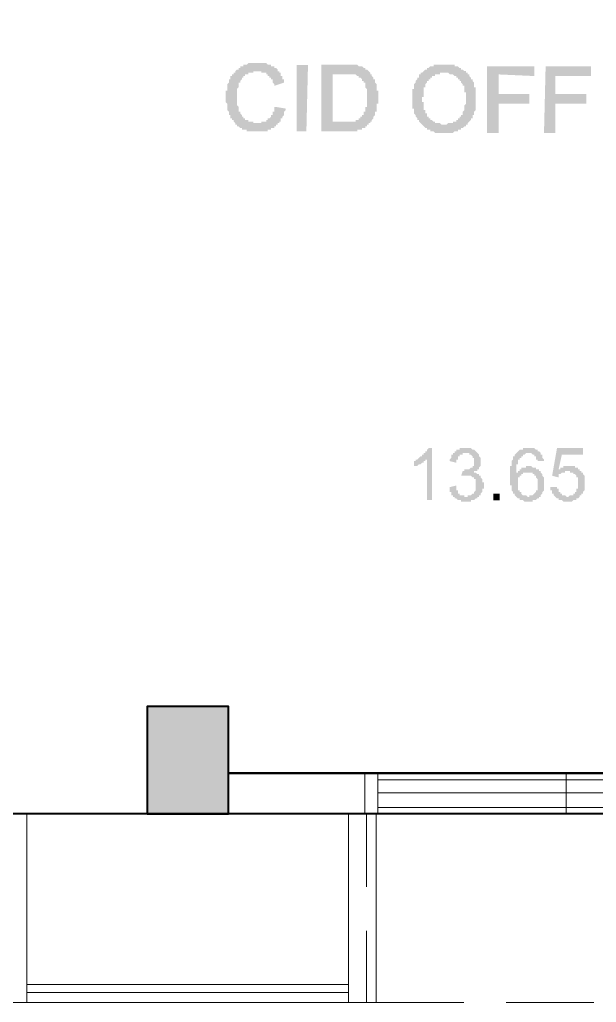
# Model space of a CAD drawing. Header units: inches. Extents: x -11 to 213, y -78 to 40.
# Drawn here: x 25.272 to 27.419, y 15.092 to 18.75 of the extents above; entities that cross this region are included whole.
import ezdxf

# ---------------------------------------------------------------- set-up
doc = ezdxf.new("R2010")
doc.units = ezdxf.units.IN
doc.header["$MEASUREMENT"] = 0
doc.layers.add('PDF_0', color=7, linetype='Continuous')

msp = doc.modelspace()

# ---------------------------------------------------------------- hatches: boundary and pattern name
at = {"layer": 'PDF_0'}
for points in [[(26.26256, 18.41923), (26.26256, 18.41319), (26.26256, 18.41319), (26.25651, 18.40714), (26.25651, 18.40109), (26.25651, 18.40109), (26.25651, 18.39504), (26.25651, 18.39504), (26.25046, 18.38899), (26.25046, 18.38899), (26.25046, 18.38295), (26.24441, 18.38295), (26.24441, 18.3769), (26.24441, 18.3769), (26.24441, 18.37085), (26.23837, 18.37085), (26.23837, 18.3648), (26.23837, 18.3648), (26.23232, 18.3648), (26.23232, 18.35875), (26.23232, 18.35875), (26.22627, 18.35875), (26.22627, 18.35271), (26.22022, 18.35271), (26.22022, 18.35271), (26.22022, 18.34666), (26.21418, 18.34666), (26.21418, 18.34666), (26.20813, 18.34666), (26.20813, 18.34061), (26.20208, 18.34061), (26.20208, 18.34061), (26.19603, 18.34061), (26.19603, 18.33456), (26.18998, 18.33456), (26.18998, 18.33456), (26.18394, 18.33456), (26.17789, 18.33456), (26.17789, 18.33456), (26.17184, 18.33456), (26.17184, 18.33456), (26.16579, 18.33456), (26.16579, 18.33456), (26.15974, 18.33456), (26.15974, 18.33456), (26.1537, 18.33456), (26.14765, 18.33456), (26.14765, 18.33456), (26.1416, 18.33456), (26.13555, 18.33456), (26.13555, 18.33456), (26.12951, 18.33456), (26.12951, 18.33456), (26.12346, 18.33456), (26.11741, 18.33456), (26.11741, 18.34061), (26.11136, 18.34061), (26.11136, 18.34061), (26.10531, 18.34061), (26.10531, 18.34061), (26.09927, 18.34061), (26.09927, 18.34666), (26.09322, 18.34666), (26.09322, 18.34666), (26.09322, 18.34666), (26.08717, 18.35271), (26.08717, 18.35271), (26.08112, 18.35271), (26.08112, 18.35875), (26.08112, 18.35875), (26.07507, 18.35875), (26.07507, 18.3648), (26.07507, 18.3648), (26.06903, 18.37085), (26.06903, 18.37085), (26.06903, 18.37085), (26.06903, 18.3769), (26.06298, 18.3769), (26.06298, 18.3769), (26.06298, 18.38295), (26.05693, 18.38295), (26.05693, 18.38899), (26.05693, 18.38899), (26.05693, 18.39504), (26.05088, 18.39504), (26.05088, 18.40109), (26.05088, 18.40109), (26.05088, 18.40714), (26.05088, 18.40714), (26.04484, 18.41319), (26.04484, 18.41923), (26.04484, 18.41923), (26.04484, 18.42528), (26.04484, 18.42528), (26.04484, 18.43133), (26.04484, 18.43133), (26.04484, 18.43738), (26.04484, 18.43738), (26.03879, 18.44342), (26.03879, 18.44947), (26.03879, 18.44947), (26.03879, 18.45552), (26.03879, 18.45552), (26.03879, 18.46157), (26.03879, 18.46157), (26.03879, 18.46762), (26.03879, 18.47366), (26.03879, 18.47366), (26.03879, 18.47971), (26.03879, 18.48576), (26.04484, 18.48576), (26.04484, 18.49181), (26.04484, 18.49181), (26.04484, 18.49786), (26.04484, 18.5039), (26.04484, 18.5039), (26.04484, 18.50995), (26.04484, 18.50995), (26.05088, 18.516), (26.05088, 18.516), (26.05088, 18.52205), (26.05088, 18.52205), (26.05088, 18.5281), (26.05693, 18.5281), (26.05693, 18.53414), (26.05693, 18.53414), (26.05693, 18.54019), (26.06298, 18.54019), (26.06298, 18.54019), (26.06298, 18.54624), (26.06903, 18.54624), (26.06903, 18.55229), (26.06903, 18.55229), (26.07507, 18.55229), (26.07507, 18.55833), (26.07507, 18.55833), (26.07507, 18.55833), (26.08112, 18.56438), (26.08112, 18.56438), (26.08717, 18.56438), (26.08717, 18.57043), (26.08717, 18.57043), (26.09322, 18.57043), (26.09322, 18.57648), (26.09927, 18.57648), (26.09927, 18.57648), (26.10531, 18.57648), (26.10531, 18.58253), (26.11136, 18.58253), (26.11136, 18.58253), (26.11741, 18.58253), (26.11741, 18.58253), (26.12346, 18.58857), (26.12346, 18.58857), (26.12951, 18.58857), (26.12951, 18.58857), (26.13555, 18.58857), (26.1416, 18.58857), (26.1416, 18.58857), (26.14765, 18.58857), (26.14765, 18.58857), (26.1537, 18.58857), (26.15974, 18.58857), (26.15974, 18.58857), (26.16579, 18.58857), (26.16579, 18.58857), (26.17184, 18.58857), (26.17184, 18.58857), (26.17789, 18.58857), (26.18394, 18.58857), (26.18394, 18.58857), (26.18998, 18.58857), (26.18998, 18.58857), (26.19603, 18.58253), (26.19603, 18.58253), (26.20208, 18.58253), (26.20208, 18.58253), (26.20813, 18.58253), (26.20813, 18.57648), (26.21418, 18.57648), (26.21418, 18.57648), (26.22022, 18.57648), (26.22022, 18.57043), (26.22022, 18.57043), (26.22627, 18.57043), (26.22627, 18.57043), (26.23232, 18.56438), (26.23232, 18.56438), (26.23232, 18.55833), (26.23837, 18.55833), (26.23837, 18.55833), (26.23837, 18.55229), (26.24441, 18.55229), (26.24441, 18.54624), (26.24441, 18.54624), (26.24441, 18.54019), (26.25046, 18.54019), (26.25046, 18.53414), (26.25046, 18.53414), (26.25046, 18.5281), (26.25651, 18.5281), (26.25651, 18.52205), (26.25651, 18.516), (26.25651, 18.516), (26.25651, 18.516), (26.22022, 18.5039), (26.22022, 18.50995), (26.22022, 18.50995), (26.21418, 18.516), (26.21418, 18.52205), (26.21418, 18.52205), (26.21418, 18.5281), (26.20813, 18.5281), (26.20813, 18.53414), (26.20813, 18.53414), (26.20208, 18.53414), (26.20208, 18.54019), (26.20208, 18.54019), (26.19603, 18.54019), (26.19603, 18.54624), (26.19603, 18.54624), (26.18998, 18.54624), (26.18998, 18.55229), (26.18394, 18.55229), (26.18394, 18.55229), (26.17789, 18.55229), (26.17789, 18.55229), (26.17184, 18.55229), (26.17184, 18.55833), (26.16579, 18.55833), (26.16579, 18.55833), (26.15974, 18.55833), (26.15974, 18.55833), (26.1537, 18.55833), (26.1537, 18.55833), (26.14765, 18.55833), (26.1416, 18.55833), (26.1416, 18.55229), (26.13555, 18.55229), (26.13555, 18.55229), (26.12951, 18.55229), (26.12951, 18.55229), (26.12346, 18.55229), (26.12346, 18.54624), (26.11741, 18.54624), (26.11741, 18.54624), (26.11136, 18.54624), (26.11136, 18.54019), (26.11136, 18.54019), (26.10531, 18.54019), (26.10531, 18.53414), (26.09927, 18.53414), (26.09927, 18.53414), (26.09927, 18.5281), (26.09927, 18.5281), (26.09322, 18.52205), (26.09322, 18.52205), (26.09322, 18.516), (26.09322, 18.516), (26.08717, 18.516), (26.08717, 18.50995), (26.08717, 18.50995), (26.08717, 18.5039), (26.08717, 18.5039), (26.08717, 18.49786), (26.08112, 18.49181), (26.08112, 18.49181), (26.08112, 18.48576), (26.08112, 18.48576), (26.08112, 18.47971), (26.08112, 18.47366), (26.08112, 18.47366), (26.08112, 18.46762), (26.08112, 18.46157), (26.08112, 18.46157), (26.08112, 18.46157), (26.08112, 18.45552), (26.08112, 18.44947), (26.08112, 18.44947), (26.08112, 18.44342), (26.08112, 18.43738), (26.08112, 18.43738), (26.08112, 18.43133), (26.08112, 18.43133), (26.08717, 18.42528), (26.08717, 18.41923), (26.08717, 18.41923), (26.08717, 18.41319), (26.08717, 18.41319), (26.08717, 18.40714), (26.09322, 18.40714), (26.09322, 18.40714), (26.09322, 18.40109), (26.09322, 18.40109), (26.09927, 18.39504), (26.09927, 18.39504), (26.09927, 18.39504), (26.09927, 18.38899), (26.10531, 18.38899), (26.10531, 18.38295), (26.10531, 18.38295), (26.11136, 18.38295), (26.11136, 18.3769), (26.11741, 18.3769), (26.11741, 18.3769), (26.12346, 18.3769), (26.12346, 18.37085), (26.12951, 18.37085), (26.12951, 18.37085), (26.13555, 18.37085), (26.13555, 18.37085), (26.1416, 18.37085), (26.1416, 18.3648), (26.14765, 18.3648), (26.1537, 18.3648), (26.1537, 18.3648), (26.1537, 18.3648), (26.15974, 18.3648), (26.15974, 18.3648), (26.16579, 18.3648), (26.17184, 18.3648), (26.17184, 18.37085), (26.17789, 18.37085), (26.17789, 18.37085), (26.18394, 18.37085), (26.18394, 18.37085), (26.18998, 18.37085), (26.18998, 18.3769), (26.19603, 18.3769), (26.19603, 18.3769), (26.19603, 18.38295), (26.20208, 18.38295), (26.20208, 18.38295), (26.20813, 18.38899), (26.20813, 18.38899), (26.20813, 18.38899), (26.20813, 18.39504), (26.21418, 18.39504), (26.21418, 18.40109), (26.21418, 18.40109), (26.21418, 18.40714), (26.22022, 18.40714), (26.22022, 18.41319), (26.22022, 18.41923), (26.22022, 18.41923), (26.22022, 18.42528), (26.22627, 18.42528)], [(27.18792, 18.54019), (27.05487, 18.54624), (27.05487, 18.47367), (27.16978, 18.47367), (27.16978, 18.43738), (27.05487, 18.43738), (27.05487, 18.32852), (27.01253, 18.32852), (27.01253, 18.57648), (27.18792, 18.57648)], [(27.3996, 18.54019), (27.26655, 18.54019), (27.26655, 18.47367), (27.38146, 18.47367), (27.38146, 18.43738), (27.26655, 18.43738), (27.26655, 18.32852), (27.22422, 18.32852), (27.23026, 18.57648), (27.3996, 18.57648)], [(26.80689, 16.96164), (26.78875, 16.96164), (26.78875, 17.11283), (26.7827, 17.11283), (26.7827, 17.10678), (26.7827, 17.10678), (26.77665, 17.10678), (26.77665, 17.10678), (26.77665, 17.10074), (26.7706, 17.10074), (26.7706, 17.10074), (26.7706, 17.10074), (26.76455, 17.09469), (26.76455, 17.09469), (26.75851, 17.09469), (26.75851, 17.09469), (26.75851, 17.09469), (26.75246, 17.08864), (26.75246, 17.08864), (26.74641, 17.08864), (26.74641, 17.08864), (26.74036, 17.08864), (26.74036, 17.08259), (26.74036, 17.08259), (26.74036, 17.10678), (26.74036, 17.10678), (26.74641, 17.10678), (26.74641, 17.11283), (26.74641, 17.11283), (26.75246, 17.11283), (26.75246, 17.11283), (26.75851, 17.11888), (26.75851, 17.11888), (26.75851, 17.11888), (26.76455, 17.12493), (26.76455, 17.12493), (26.7706, 17.12493), (26.7706, 17.12493), (26.7706, 17.13098), (26.77665, 17.13098), (26.77665, 17.13098), (26.77665, 17.13702), (26.7827, 17.13702), (26.7827, 17.13702), (26.7827, 17.13702), (26.7827, 17.14307), (26.78875, 17.14307), (26.78875, 17.14307), (26.78875, 17.14912), (26.78875, 17.14912), (26.78875, 17.14912), (26.79479, 17.15517), (26.79479, 17.15517), (26.79479, 17.15517), (26.80689, 17.15517)], [(26.96414, 17.06445), (26.96414, 17.06445), (26.97019, 17.06445), (26.97019, 17.06445), (26.97019, 17.06445), (26.97624, 17.05841), (26.97624, 17.05841), (26.98228, 17.05841), (26.98228, 17.05841), (26.98228, 17.05236), (26.98833, 17.05236), (26.98833, 17.05236), (26.98833, 17.04631), (26.98833, 17.04631), (26.98833, 17.04631), (26.99438, 17.04026), (26.99438, 17.04026), (26.99438, 17.04026), (26.99438, 17.03421), (26.99438, 17.03421), (26.99438, 17.02817), (27.00043, 17.02817), (27.00043, 17.02817), (27.00043, 17.02212), (27.00043, 17.02212), (27.00043, 17.01607), (27.00043, 17.01607), (27.00043, 17.01607), (27.00043, 17.01002), (27.00043, 17.01002), (27.00043, 17.00398), (27.00043, 17.00398), (26.99438, 17.00398), (26.99438, 16.99793), (26.99438, 16.99793), (26.99438, 16.99188), (26.99438, 16.99188), (26.99438, 16.99188), (26.98833, 16.98583), (26.98833, 16.98583), (26.98833, 16.97978), (26.98833, 16.97978), (26.98228, 16.97978), (26.98228, 16.97374), (26.98228, 16.97374), (26.98228, 16.97374), (26.97624, 16.97374), (26.97624, 16.96769), (26.97624, 16.96769), (26.97019, 16.96769), (26.97019, 16.96769), (26.96414, 16.96164), (26.96414, 16.96164), (26.96414, 16.96164), (26.95809, 16.96164), (26.95809, 16.96164), (26.95204, 16.96164), (26.95204, 16.96164), (26.95204, 16.95559), (26.946, 16.95559), (26.946, 16.95559), (26.93995, 16.95559), (26.93995, 16.95559), (26.9339, 16.95559), (26.9339, 16.95559), (26.92785, 16.95559), (26.92785, 16.95559), (26.9218, 16.95559), (26.9218, 16.95559), (26.9218, 16.95559), (26.91576, 16.95559), (26.91576, 16.96164), (26.90971, 16.96164), (26.90971, 16.96164), (26.90366, 16.96164), (26.90366, 16.96164), (26.90366, 16.96164), (26.89761, 16.96769), (26.89761, 16.96769), (26.89761, 16.96769), (26.89157, 16.96769), (26.89157, 16.97374), (26.89157, 16.97374), (26.89157, 16.97374), (26.88552, 16.97374), (26.88552, 16.97978), (26.88552, 16.97978), (26.87947, 16.97978), (26.87947, 16.98583), (26.87947, 16.98583), (26.87947, 16.98583), (26.87947, 16.99188), (26.87342, 16.99188), (26.87342, 16.99793), (26.87342, 16.99793), (26.87342, 16.99793), (26.87342, 17.00398), (26.87342, 17.00398), (26.87342, 17.01002), (26.87342, 17.01002), (26.89761, 17.01607), (26.89761, 17.01002), (26.89761, 17.01002), (26.89761, 17.00398), (26.89761, 17.00398), (26.89761, 16.99793), (26.89761, 16.99793), (26.90366, 16.99793), (26.90366, 16.99188), (26.90366, 16.99188), (26.90366, 16.99188), (26.90366, 16.98583), (26.90971, 16.98583), (26.90971, 16.98583), (26.90971, 16.97978), (26.91576, 16.97978), (26.91576, 16.97978), (26.91576, 16.97978), (26.9218, 16.97978), (26.9218, 16.97978), (26.92785, 16.97978), (26.92785, 16.97374), (26.9339, 16.97374), (26.9339, 16.97374), (26.9339, 16.97374), (26.93995, 16.97374), (26.93995, 16.97978), (26.946, 16.97978), (26.946, 16.97978), (26.946, 16.97978), (26.95204, 16.97978), (26.95204, 16.97978), (26.95809, 16.98583), (26.95809, 16.98583), (26.95809, 16.98583), (26.96414, 16.98583), (26.96414, 16.99188), (26.96414, 16.99188), (26.96414, 16.99188), (26.97019, 16.99793), (26.97019, 16.99793), (26.97019, 17.00398), (26.97019, 17.00398), (26.97019, 17.00398), (26.97019, 17.01002), (26.97019, 17.01002), (26.97019, 17.01607), (26.97019, 17.01607), (26.97019, 17.02212), (26.97019, 17.02212), (26.97019, 17.02817), (26.97019, 17.02817), (26.97019, 17.02817), (26.97019, 17.03421), (26.97019, 17.03421), (26.97019, 17.04026), (26.96414, 17.04026), (26.96414, 17.04026), (26.96414, 17.04631), (26.96414, 17.04631), (26.95809, 17.04631), (26.95809, 17.04631), (26.95809, 17.04631), (26.95204, 17.05236), (26.95204, 17.05236), (26.95204, 17.05236), (26.946, 17.05236), (26.946, 17.05236), (26.93995, 17.05236), (26.93995, 17.05236), (26.9339, 17.05236), (26.9339, 17.05236), (26.9339, 17.05236), (26.92785, 17.05236), (26.92785, 17.05236), (26.92785, 17.05236), (26.9218, 17.05236), (26.9218, 17.05236), (26.91576, 17.05236), (26.9218, 17.0705), (26.9218, 17.0705), (26.92785, 17.0705), (26.92785, 17.07655), (26.9339, 17.07655), (26.9339, 17.07655), (26.9339, 17.07655), (26.93995, 17.07655), (26.93995, 17.07655), (26.946, 17.07655), (26.946, 17.07655), (26.946, 17.07655), (26.95204, 17.0826), (26.95204, 17.0826), (26.95809, 17.0826), (26.95809, 17.0826), (26.95809, 17.08865), (26.95809, 17.08865), (26.96414, 17.08865), (26.96414, 17.09469), (26.96414, 17.09469), (26.96414, 17.10074), (26.96414, 17.10074), (26.96414, 17.10679), (26.96414, 17.10679), (26.96414, 17.10679), (26.96414, 17.11284), (26.96414, 17.11284), (26.96414, 17.11889), (26.96414, 17.11889), (26.95809, 17.11889), (26.95809, 17.12493), (26.95809, 17.12493), (26.95809, 17.12493), (26.95204, 17.13098), (26.95204, 17.13098), (26.95204, 17.13098), (26.946, 17.13098), (26.946, 17.13098), (26.946, 17.13703), (26.93995, 17.13703), (26.93995, 17.13703), (26.9339, 17.13703), (26.9339, 17.13703), (26.9339, 17.13703), (26.92785, 17.13703), (26.92785, 17.13703), (26.9218, 17.13703), (26.9218, 17.13703), (26.9218, 17.13098), (26.91576, 17.13098), (26.91576, 17.13098), (26.90971, 17.13098), (26.90971, 17.13098), (26.90971, 17.12493), (26.90971, 17.12493), (26.90366, 17.12493), (26.90366, 17.11889), (26.90366, 17.11889), (26.90366, 17.11889), (26.90366, 17.11284), (26.89761, 17.11284), (26.89761, 17.10679), (26.89761, 17.10679), (26.89761, 17.10074), (26.89761, 17.10074), (26.87342, 17.10679), (26.87342, 17.10679), (26.87342, 17.11284), (26.87342, 17.11284), (26.87947, 17.11889), (26.87947, 17.11889), (26.87947, 17.12493), (26.87947, 17.12493), (26.87947, 17.12493), (26.87947, 17.13098), (26.88552, 17.13098), (26.88552, 17.13098), (26.88552, 17.13703), (26.88552, 17.13703), (26.89157, 17.13703), (26.89157, 17.14308), (26.89157, 17.14308), (26.89157, 17.14308), (26.89761, 17.14308), (26.89761, 17.14912), (26.90366, 17.14912), (26.90366, 17.14912), (26.90366, 17.14912), (26.90971, 17.14912), (26.90971, 17.15517), (26.90971, 17.15517), (26.91576, 17.15517), (26.91576, 17.15517), (26.9218, 17.15517), (26.9218, 17.15517), (26.92785, 17.15517), (26.92785, 17.15517), (26.9339, 17.15517), (26.9339, 17.15517), (26.9339, 17.15517), (26.93995, 17.15517), (26.93995, 17.15517), (26.946, 17.15517), (26.946, 17.15517), (26.946, 17.15517), (26.95204, 17.15517), (26.95204, 17.15517), (26.95809, 17.14912), (26.95809, 17.14912), (26.95809, 17.14912), (26.96414, 17.14912), (26.96414, 17.14912), (26.97019, 17.14308), (26.97019, 17.14308), (26.97019, 17.14308), (26.97019, 17.14308), (26.97624, 17.13703), (26.97624, 17.13703), (26.97624, 17.13703), (26.98228, 17.13098), (26.98228, 17.13098), (26.98228, 17.13098), (26.98228, 17.12493), (26.98228, 17.12493), (26.98833, 17.11889), (26.98833, 17.11889), (26.98833, 17.11889), (26.98833, 17.11284), (26.98833, 17.11284), (26.98833, 17.10679), (26.98833, 17.10679), (26.98833, 17.10679), (26.98833, 17.10074), (26.98833, 17.10074), (26.98833, 17.09469), (26.98833, 17.09469), (26.98833, 17.09469), (26.98833, 17.08865), (26.98833, 17.08865), (26.98228, 17.0826), (26.98228, 17.0826), (26.98228, 17.0826), (26.98228, 17.07655), (26.97624, 17.07655), (26.97624, 17.07655), (26.97624, 17.07655), (26.97624, 17.0705), (26.97019, 17.0705), (26.97019, 17.0705), (26.96414, 17.0705), (26.96414, 17.06445), (26.96414, 17.06445)], [(27.27864, 17.07655), (27.28469, 17.07655), (27.28469, 17.0826), (27.29074, 17.0826), (27.29074, 17.0826), (27.29074, 17.0826), (27.29678, 17.0826), (27.29678, 17.08865), (27.30283, 17.08865), (27.30283, 17.08865), (27.30283, 17.08865), (27.30888, 17.08865), (27.30888, 17.08865), (27.31493, 17.08865), (27.31493, 17.08865), (27.31493, 17.08865), (27.32098, 17.08865), (27.32098, 17.08865), (27.32702, 17.08865), (27.32702, 17.08865), (27.33307, 17.08865), (27.33307, 17.08865), (27.33912, 17.08865), (27.33912, 17.08865), (27.33912, 17.0826), (27.34517, 17.0826), (27.34517, 17.0826), (27.34517, 17.0826), (27.35122, 17.0826), (27.35122, 17.07655), (27.35726, 17.07655), (27.35726, 17.07655), (27.35726, 17.0705), (27.35726, 17.0705), (27.36331, 17.0705), (27.36331, 17.0705), (27.36331, 17.06445), (27.36936, 17.06445), (27.36936, 17.06445), (27.36936, 17.05841), (27.36936, 17.05841), (27.36936, 17.05841), (27.37541, 17.05236), (27.37541, 17.05236), (27.37541, 17.04631), (27.37541, 17.04631), (27.37541, 17.04631), (27.37541, 17.04026), (27.37541, 17.04026), (27.37541, 17.03421), (27.37541, 17.03421), (27.37541, 17.02817), (27.37541, 17.02817), (27.37541, 17.02817), (27.37541, 17.02212), (27.37541, 17.02212), (27.37541, 17.01607), (27.37541, 17.01607), (27.37541, 17.01002), (27.37541, 17.01002), (27.37541, 17.01002), (27.37541, 17.00398), (27.37541, 17.00398), (27.37541, 16.99793), (27.37541, 16.99793), (27.36936, 16.99188), (27.36936, 16.99188), (27.36936, 16.99188), (27.36936, 16.98583), (27.36936, 16.98583), (27.36331, 16.98583), (27.36331, 16.97978), (27.36331, 16.97978), (27.35726, 16.97978), (27.35726, 16.97978), (27.35726, 16.97374), (27.35726, 16.97374), (27.35726, 16.97374), (27.35122, 16.96769), (27.35122, 16.96769), (27.34517, 16.96769), (27.34517, 16.96769), (27.34517, 16.96164), (27.33912, 16.96164), (27.33912, 16.96164), (27.33912, 16.96164), (27.33307, 16.96164), (27.33307, 16.96164), (27.32702, 16.95559), (27.32702, 16.95559), (27.32098, 16.95559), (27.32098, 16.95559), (27.32098, 16.95559), (27.31493, 16.95559), (27.31493, 16.95559), (27.30888, 16.95559), (27.30888, 16.95559), (27.30888, 16.95559), (27.30283, 16.95559), (27.30283, 16.95559), (27.29678, 16.95559), (27.29678, 16.95559), (27.29074, 16.96164), (27.29074, 16.96164), (27.28469, 16.96164), (27.28469, 16.96164), (27.28469, 16.96164), (27.27864, 16.96164), (27.27864, 16.96769), (27.27864, 16.96769), (27.27259, 16.96769), (27.27259, 16.96769), (27.27259, 16.96769), (27.26655, 16.97374), (27.26655, 16.97374), (27.26655, 16.97374), (27.2605, 16.97978), (27.2605, 16.97978), (27.2605, 16.97978), (27.2605, 16.98583), (27.25445, 16.98583), (27.25445, 16.98583), (27.25445, 16.99188), (27.25445, 16.99188), (27.25445, 16.99793), (27.25445, 16.99793), (27.2484, 16.99793), (27.2484, 17.00398), (27.2484, 17.00398), (27.2484, 17.01002), (27.2484, 17.01002), (27.27259, 17.01002), (27.27259, 17.01002), (27.27259, 17.00398), (27.27864, 17.00398), (27.27864, 17.00398), (27.27864, 16.99793), (27.27864, 16.99793), (27.27864, 16.99188), (27.28469, 16.99188), (27.28469, 16.99188), (27.28469, 16.98583), (27.28469, 16.98583), (27.28469, 16.98583), (27.29074, 16.98583), (27.29074, 16.97978), (27.29074, 16.97978), (27.29678, 16.97978), (27.29678, 16.97978), (27.30283, 16.97978), (27.30283, 16.97978), (27.30888, 16.97374), (27.30888, 16.97374), (27.30888, 16.97374), (27.30888, 16.97374), (27.31493, 16.97374), (27.31493, 16.97374), (27.32098, 16.97978), (27.32098, 16.97978), (27.32702, 16.97978), (27.32702, 16.97978), (27.32702, 16.97978), (27.33307, 16.97978), (27.33307, 16.98583), (27.33912, 16.98583), (27.33912, 16.98583), (27.33912, 16.98583), (27.33912, 16.99188), (27.34517, 16.99188), (27.34517, 16.99188), (27.34517, 16.99793), (27.34517, 16.99793), (27.34517, 17.00398), (27.35122, 17.00398), (27.35122, 17.00398), (27.35122, 17.01002), (27.35122, 17.01002), (27.35122, 17.01607), (27.35122, 17.01607), (27.35122, 17.02212), (27.35122, 17.02212), (27.35122, 17.02212), (27.35122, 17.02817), (27.35122, 17.02817), (27.35122, 17.03421), (27.35122, 17.03421), (27.35122, 17.04026), (27.35122, 17.04026), (27.35122, 17.04026), (27.35122, 17.04631), (27.34517, 17.04631), (27.34517, 17.05236), (27.34517, 17.05236), (27.34517, 17.05236), (27.33912, 17.05841), (27.33912, 17.05841), (27.33912, 17.05841), (27.33912, 17.05841), (27.33307, 17.05841), (27.33307, 17.06445), (27.33307, 17.06445), (27.32702, 17.06445), (27.32702, 17.06445), (27.32098, 17.06445), (27.32098, 17.06445), (27.32098, 17.0705), (27.31493, 17.0705), (27.31493, 17.0705), (27.30888, 17.0705), (27.30888, 17.0705), (27.30283, 17.0705), (27.30283, 17.06445), (27.30283, 17.06445), (27.29678, 17.06445), (27.29678, 17.06445), (27.29074, 17.06445), (27.29074, 17.06445), (27.29074, 17.06445), (27.28469, 17.05841), (27.28469, 17.05841), (27.28469, 17.05841), (27.27864, 17.05841), (27.27864, 17.05236), (27.27864, 17.05236), (27.27864, 17.04631), (27.25445, 17.05236), (27.27259, 17.15517), (27.36936, 17.15517), (27.36936, 17.13098), (27.29074, 17.13098)]]:
    msp.add_hatch(color=256, dxfattribs=at).paths.add_polyline_path(points)
h = msp.add_hatch(color=256, dxfattribs=at)
h.paths.add_polyline_path([(26.39562, 18.58253), (26.48634, 18.58253), (26.49238, 18.58253), (26.49238, 18.58253), (26.49843, 18.58253), (26.49843, 18.58253), (26.50448, 18.58253), (26.51053, 18.58253), (26.51053, 18.58253), (26.51658, 18.58253), (26.51658, 18.58253), (26.52262, 18.58253), (26.52262, 18.58253), (26.52262, 18.58253), (26.52867, 18.58253), (26.52867, 18.58253), (26.53472, 18.57648), (26.53472, 18.57648), (26.54077, 18.57648), (26.54681, 18.57648), (26.54681, 18.57648), (26.55286, 18.57044), (26.55286, 18.57044), (26.55891, 18.57044), (26.55891, 18.57044), (26.55891, 18.56439), (26.56496, 18.56439), (26.56496, 18.56439), (26.57101, 18.55834), (26.57101, 18.55834), (26.57705, 18.55229), (26.57705, 18.55229), (26.57705, 18.54624), (26.5831, 18.54624), (26.5831, 18.54624), (26.5831, 18.5402), (26.5831, 18.5402), (26.58915, 18.53415), (26.58915, 18.53415), (26.58915, 18.5281), (26.5952, 18.5281), (26.5952, 18.52205), (26.5952, 18.52205), (26.5952, 18.51601), (26.5952, 18.51601), (26.60125, 18.50996), (26.60125, 18.50996), (26.60125, 18.50391), (26.60125, 18.50391), (26.60125, 18.49786), (26.60125, 18.49786), (26.60125, 18.49181), (26.60125, 18.49181), (26.60125, 18.48577), (26.60729, 18.48577), (26.60729, 18.47972), (26.60729, 18.47367), (26.60729, 18.47367), (26.60729, 18.46762), (26.60729, 18.46157), (26.60729, 18.46157), (26.60729, 18.46157), (26.60729, 18.45553), (26.60729, 18.44948), (26.60729, 18.44948), (26.60729, 18.44343), (26.60729, 18.43738), (26.60125, 18.43738), (26.60125, 18.43134), (26.60125, 18.43134), (26.60125, 18.42529), (26.60125, 18.42529), (26.60125, 18.41924), (26.60125, 18.41319), (26.60125, 18.41319), (26.60125, 18.40714), (26.5952, 18.40714), (26.5952, 18.4011), (26.5952, 18.4011), (26.5952, 18.39505), (26.5952, 18.39505), (26.58915, 18.389), (26.58915, 18.389), (26.58915, 18.38295), (26.58915, 18.38295), (26.5831, 18.3769), (26.5831, 18.3769), (26.5831, 18.3769), (26.5831, 18.37086), (26.57705, 18.37086), (26.57705, 18.37086), (26.57705, 18.36481), (26.57705, 18.36481), (26.57101, 18.36481), (26.57101, 18.35876), (26.57101, 18.35876), (26.56496, 18.35876), (26.56496, 18.35271), (26.55891, 18.35271), (26.55891, 18.35271), (26.55891, 18.34667), (26.55286, 18.34667), (26.55286, 18.34667), (26.54681, 18.34667), (26.54681, 18.34062), (26.54077, 18.34062), (26.54077, 18.34062), (26.53472, 18.34062), (26.53472, 18.34062), (26.52867, 18.34062), (26.52867, 18.33457), (26.52262, 18.33457), (26.51658, 18.33457), (26.51658, 18.33457), (26.51053, 18.33457), (26.51053, 18.33457), (26.50448, 18.33457), (26.49843, 18.33457), (26.49843, 18.33457), (26.49238, 18.33457), (26.48634, 18.33457), (26.48634, 18.33457), (26.39562, 18.33457)], flags=0)
h.paths.add_polyline_path([(26.43795, 18.37086), (26.48634, 18.37086), (26.48634, 18.37086), (26.49238, 18.37086), (26.49843, 18.37086), (26.49843, 18.37086), (26.50448, 18.37086), (26.50448, 18.37086), (26.51053, 18.37086), (26.51053, 18.37086), (26.51053, 18.37086), (26.51658, 18.37086), (26.51658, 18.37086), (26.52262, 18.37086), (26.52262, 18.3769), (26.52867, 18.3769), (26.52867, 18.3769), (26.53472, 18.3769), (26.53472, 18.38295), (26.54077, 18.38295), (26.54077, 18.38295), (26.54077, 18.389), (26.54681, 18.389), (26.54681, 18.389), (26.54681, 18.39505), (26.55286, 18.39505), (26.55286, 18.4011), (26.55286, 18.40714), (26.55891, 18.40714), (26.55891, 18.40714), (26.55891, 18.41319), (26.55891, 18.41319), (26.55891, 18.41924), (26.55891, 18.41924), (26.55891, 18.42529), (26.56496, 18.42529), (26.56496, 18.43134), (26.56496, 18.43134), (26.56496, 18.43738), (26.56496, 18.43738), (26.56496, 18.44343), (26.56496, 18.44948), (26.56496, 18.44948), (26.56496, 18.45553), (26.56496, 18.46157), (26.56496, 18.46157), (26.56496, 18.46157), (26.56496, 18.46762), (26.56496, 18.47367), (26.56496, 18.47367), (26.56496, 18.47972), (26.56496, 18.47972), (26.56496, 18.48577), (26.56496, 18.48577), (26.56496, 18.49181), (26.56496, 18.49181), (26.55891, 18.49786), (26.55891, 18.49786), (26.55891, 18.50391), (26.55891, 18.50391), (26.55891, 18.50996), (26.55891, 18.51601), (26.55286, 18.51601), (26.55286, 18.51601), (26.55286, 18.52205), (26.54681, 18.52205), (26.54681, 18.5281), (26.54681, 18.5281), (26.54077, 18.53415), (26.54077, 18.53415), (26.53472, 18.53415), (26.53472, 18.5402), (26.53472, 18.5402), (26.52867, 18.5402), (26.52867, 18.5402), (26.52262, 18.54624), (26.51658, 18.54624), (26.51658, 18.54624), (26.51053, 18.54624), (26.51053, 18.54624), (26.51053, 18.54624), (26.50448, 18.54624), (26.50448, 18.54624), (26.49843, 18.54624), (26.49843, 18.54624), (26.49238, 18.54624), (26.48634, 18.54624), (26.48634, 18.54624), (26.43795, 18.54624)], flags=0)
h = msp.add_hatch(color=256, dxfattribs=at)
h.paths.add_polyline_path([(26.85527, 18.58253), (26.85527, 18.58253), (26.86132, 18.58253), (26.86737, 18.58253), (26.86737, 18.58253), (26.87342, 18.58253), (26.87342, 18.58253), (26.87947, 18.58253), (26.87947, 18.58253), (26.88551, 18.58253), (26.89156, 18.58253), (26.89156, 18.57648), (26.89761, 18.57648), (26.89761, 18.57648), (26.90366, 18.57648), (26.90366, 18.57648), (26.90971, 18.57044), (26.90971, 18.57044), (26.91575, 18.57044), (26.91575, 18.57044), (26.91575, 18.56439), (26.9218, 18.56439), (26.9218, 18.56439), (26.92785, 18.55834), (26.92785, 18.55834), (26.9339, 18.55834), (26.9339, 18.55229), (26.9339, 18.55229), (26.93994, 18.55229), (26.93994, 18.54624), (26.93994, 18.54624), (26.94599, 18.54624), (26.94599, 18.5402), (26.94599, 18.5402), (26.95204, 18.53415), (26.95204, 18.53415), (26.95204, 18.5281), (26.95809, 18.5281), (26.95809, 18.52205), (26.95809, 18.52205), (26.95809, 18.52205), (26.96414, 18.51601), (26.96414, 18.51601), (26.96414, 18.50996), (26.96414, 18.50996), (26.96414, 18.50391), (26.96414, 18.49786), (26.97018, 18.49786), (26.97018, 18.49181), (26.97018, 18.49181), (26.97018, 18.48577), (26.97018, 18.48577), (26.97018, 18.47972), (26.97018, 18.47972), (26.97018, 18.47367), (26.97018, 18.46762), (26.97018, 18.46762), (26.97018, 18.46157), (26.97018, 18.45553), (26.97018, 18.45553), (26.97018, 18.45553), (26.97018, 18.44948), (26.97018, 18.44948), (26.97018, 18.44343), (26.97018, 18.43738), (26.97018, 18.43738), (26.97018, 18.43134), (26.97018, 18.43134), (26.97018, 18.42529), (26.97018, 18.41924), (26.97018, 18.41924), (26.97018, 18.41319), (26.97018, 18.41319), (26.96414, 18.40714), (26.96414, 18.40714), (26.96414, 18.4011), (26.96414, 18.4011), (26.96414, 18.39505), (26.95809, 18.39505), (26.95809, 18.389), (26.95809, 18.389), (26.95809, 18.38295), (26.95204, 18.38295), (26.95204, 18.3769), (26.95204, 18.3769), (26.94599, 18.37086), (26.94599, 18.37086), (26.94599, 18.37086), (26.93994, 18.36481), (26.93994, 18.36481), (26.93994, 18.35876), (26.9339, 18.35876), (26.9339, 18.35876), (26.9339, 18.35271), (26.92785, 18.35271), (26.92785, 18.35271), (26.9218, 18.34667), (26.9218, 18.34667), (26.91575, 18.34667), (26.91575, 18.34062), (26.90971, 18.34062), (26.90971, 18.34062), (26.90366, 18.34062), (26.90366, 18.33457), (26.89761, 18.33457), (26.89761, 18.33457), (26.89156, 18.33457), (26.89156, 18.33457), (26.88551, 18.32852), (26.88551, 18.32852), (26.87947, 18.32852), (26.87947, 18.32852), (26.87342, 18.32852), (26.87342, 18.32852), (26.86737, 18.32852), (26.86737, 18.32852), (26.86132, 18.32852), (26.85527, 18.32852), (26.85527, 18.32852), (26.84923, 18.32852), (26.84923, 18.32852), (26.84318, 18.32852), (26.84318, 18.32852), (26.83713, 18.32852), (26.83108, 18.32852), (26.83108, 18.32852), (26.82504, 18.32852), (26.82504, 18.32852), (26.81899, 18.32852), (26.81899, 18.32852), (26.81294, 18.33457), (26.81294, 18.33457), (26.80689, 18.33457), (26.80689, 18.33457), (26.80084, 18.33457), (26.80084, 18.34062), (26.7948, 18.34062), (26.7948, 18.34062), (26.78875, 18.34062), (26.78875, 18.34667), (26.7827, 18.34667), (26.7827, 18.34667), (26.77665, 18.35271), (26.77665, 18.35271), (26.77665, 18.35271), (26.7706, 18.35876), (26.7706, 18.35876), (26.76456, 18.36481), (26.76456, 18.36481), (26.76456, 18.36481), (26.75851, 18.37086), (26.75851, 18.37086), (26.75851, 18.3769), (26.75246, 18.3769), (26.75246, 18.38295), (26.75246, 18.38295), (26.75246, 18.38295), (26.74641, 18.389), (26.74641, 18.389), (26.74641, 18.39505), (26.74641, 18.39505), (26.74037, 18.4011), (26.74037, 18.4011), (26.74037, 18.40714), (26.74037, 18.40714), (26.74037, 18.41319), (26.74037, 18.41924), (26.73432, 18.41924), (26.73432, 18.42529), (26.73432, 18.42529), (26.73432, 18.43134), (26.73432, 18.43134), (26.73432, 18.43738), (26.73432, 18.43738), (26.73432, 18.44343), (26.73432, 18.44948), (26.73432, 18.44948), (26.73432, 18.45553), (26.73432, 18.45553), (26.73432, 18.46157), (26.73432, 18.46762), (26.73432, 18.46762), (26.73432, 18.47367), (26.73432, 18.47367), (26.73432, 18.47972), (26.73432, 18.48577), (26.73432, 18.48577), (26.73432, 18.49181), (26.74037, 18.49181), (26.74037, 18.49786), (26.74037, 18.49786), (26.74037, 18.50391), (26.74037, 18.50996), (26.74037, 18.50996), (26.74641, 18.51601), (26.74641, 18.51601), (26.74641, 18.52205), (26.74641, 18.52205), (26.74641, 18.52205), (26.75246, 18.5281), (26.75246, 18.5281), (26.75246, 18.53415), (26.75851, 18.53415), (26.75851, 18.5402), (26.75851, 18.5402), (26.75851, 18.54624), (26.76456, 18.54624), (26.76456, 18.54624), (26.76456, 18.55229), (26.7706, 18.55229), (26.7706, 18.55229), (26.77665, 18.55834), (26.77665, 18.55834), (26.7827, 18.56439), (26.7827, 18.56439), (26.7827, 18.56439), (26.78875, 18.56439), (26.78875, 18.57044), (26.7948, 18.57044), (26.7948, 18.57044), (26.80084, 18.57648), (26.80084, 18.57648), (26.80689, 18.57648), (26.80689, 18.57648), (26.81294, 18.57648), (26.81294, 18.58253), (26.81899, 18.58253), (26.81899, 18.58253), (26.82504, 18.58253), (26.82504, 18.58253), (26.83108, 18.58253), (26.83713, 18.58253), (26.83713, 18.58253), (26.84318, 18.58253), (26.84318, 18.58253), (26.84923, 18.58253), (26.85527, 18.58253), (26.85527, 18.58253)], flags=0)
h.paths.add_polyline_path([(26.84923, 18.35876), (26.85527, 18.35876), (26.86132, 18.35876), (26.86132, 18.35876), (26.86737, 18.36481), (26.86737, 18.36481), (26.87342, 18.36481), (26.87342, 18.36481), (26.87947, 18.36481), (26.88551, 18.36481), (26.88551, 18.36481), (26.88551, 18.37086), (26.89156, 18.37086), (26.89156, 18.37086), (26.89761, 18.37086), (26.89761, 18.3769), (26.90366, 18.3769), (26.90366, 18.38295), (26.90971, 18.38295), (26.90971, 18.38295), (26.90971, 18.38295), (26.90971, 18.389), (26.91575, 18.389), (26.91575, 18.39505), (26.91575, 18.39505), (26.9218, 18.39505), (26.9218, 18.4011), (26.9218, 18.4011), (26.9218, 18.40714), (26.9218, 18.40714), (26.92785, 18.41319), (26.92785, 18.41319), (26.92785, 18.41924), (26.92785, 18.41924), (26.92785, 18.42529), (26.92785, 18.43134), (26.92785, 18.43134), (26.9339, 18.43738), (26.9339, 18.43738), (26.9339, 18.44343), (26.9339, 18.44948), (26.9339, 18.44948), (26.9339, 18.45553), (26.9339, 18.46157), (26.9339, 18.46157), (26.9339, 18.46762), (26.9339, 18.47367), (26.9339, 18.47367), (26.9339, 18.47972), (26.92785, 18.47972), (26.92785, 18.48577), (26.92785, 18.48577), (26.92785, 18.49181), (26.92785, 18.49786), (26.92785, 18.49786), (26.92785, 18.50391), (26.9218, 18.50391), (26.9218, 18.50996), (26.9218, 18.50996), (26.9218, 18.50996), (26.91575, 18.51601), (26.91575, 18.51601), (26.91575, 18.52205), (26.91575, 18.52205), (26.90971, 18.52205), (26.90971, 18.5281), (26.90971, 18.5281), (26.90366, 18.5281), (26.90366, 18.53415), (26.90366, 18.53415), (26.89761, 18.53415), (26.89761, 18.5402), (26.89156, 18.5402), (26.89156, 18.5402), (26.88551, 18.54624), (26.88551, 18.54624), (26.87947, 18.54624), (26.87947, 18.54624), (26.87342, 18.54624), (26.87342, 18.54624), (26.86737, 18.55229), (26.86132, 18.55229), (26.86132, 18.55229), (26.85527, 18.55229), (26.85527, 18.55229), (26.84923, 18.55229), (26.84923, 18.55229), (26.84318, 18.55229), (26.83713, 18.55229), (26.83713, 18.54624), (26.83108, 18.54624), (26.83108, 18.54624), (26.82504, 18.54624), (26.82504, 18.54624), (26.81899, 18.54624), (26.81899, 18.5402), (26.81294, 18.5402), (26.81294, 18.5402), (26.80689, 18.5402), (26.80689, 18.53415), (26.80689, 18.53415), (26.80084, 18.53415), (26.80084, 18.5281), (26.7948, 18.5281), (26.7948, 18.52205), (26.7948, 18.52205), (26.78875, 18.52205), (26.78875, 18.51601), (26.78875, 18.51601), (26.78875, 18.51601), (26.7827, 18.50996), (26.7827, 18.50996), (26.7827, 18.50391), (26.7827, 18.50391), (26.7827, 18.49786), (26.77665, 18.49786), (26.77665, 18.49181), (26.77665, 18.49181), (26.77665, 18.48577), (26.77665, 18.47972), (26.77665, 18.47972), (26.77665, 18.47367), (26.77665, 18.47367), (26.77665, 18.46762), (26.77665, 18.46157), (26.7706, 18.46157), (26.7706, 18.45553), (26.7706, 18.45553), (26.7706, 18.44948), (26.7706, 18.44343), (26.77665, 18.44343), (26.77665, 18.43738), (26.77665, 18.43134), (26.77665, 18.43134), (26.77665, 18.42529), (26.77665, 18.42529), (26.77665, 18.41924), (26.77665, 18.41924), (26.77665, 18.41319), (26.7827, 18.41319), (26.7827, 18.40714), (26.7827, 18.40714), (26.7827, 18.4011), (26.78875, 18.4011), (26.78875, 18.39505), (26.78875, 18.39505), (26.78875, 18.389), (26.7948, 18.389), (26.7948, 18.389), (26.7948, 18.38295), (26.80084, 18.38295), (26.80084, 18.3769), (26.80689, 18.3769), (26.80689, 18.3769), (26.81294, 18.37086), (26.81294, 18.37086), (26.81294, 18.37086), (26.81899, 18.37086), (26.81899, 18.36481), (26.82504, 18.36481), (26.82504, 18.36481), (26.83108, 18.36481), (26.83713, 18.36481), (26.83713, 18.36481), (26.84318, 18.35876), (26.84318, 18.35876), (26.84923, 18.35876), (26.84923, 18.35876), (26.84923, 18.35876)], flags=0)
h = msp.add_hatch(color=256, dxfattribs=at)
h.paths.add_polyline_path([(27.12139, 17.05841), (27.12139, 17.06445), (27.12744, 17.06445), (27.12744, 17.06445), (27.12744, 17.0705), (27.12744, 17.0705), (27.13349, 17.0705), (27.13349, 17.07655), (27.13349, 17.07655), (27.13953, 17.07655), (27.13953, 17.07655), (27.13953, 17.0826), (27.14558, 17.0826), (27.14558, 17.0826), (27.15163, 17.0826), (27.15163, 17.0826), (27.15163, 17.0826), (27.15768, 17.0826), (27.15768, 17.08865), (27.16373, 17.08865), (27.16373, 17.08865), (27.16977, 17.08865), (27.16977, 17.08865), (27.16977, 17.08865), (27.17582, 17.08865), (27.17582, 17.08865), (27.18187, 17.0826), (27.18187, 17.0826), (27.18187, 17.0826), (27.18792, 17.0826), (27.18792, 17.0826), (27.19396, 17.0826), (27.19396, 17.0826), (27.19396, 17.07655), (27.20001, 17.07655), (27.20001, 17.07655), (27.20606, 17.07655), (27.20606, 17.0705), (27.20606, 17.0705), (27.21211, 17.0705), (27.21211, 17.0705), (27.21211, 17.06445), (27.21211, 17.06445), (27.21211, 17.06445), (27.21816, 17.05841), (27.21816, 17.05841), (27.21816, 17.05841), (27.21816, 17.05236), (27.21816, 17.05236), (27.2242, 17.04631), (27.2242, 17.04631), (27.2242, 17.04631), (27.2242, 17.04026), (27.2242, 17.04026), (27.2242, 17.03421), (27.2242, 17.03421), (27.2242, 17.02817), (27.2242, 17.02817), (27.2242, 17.02212), (27.2242, 17.02212), (27.2242, 17.02212), (27.2242, 17.01607), (27.2242, 17.01607), (27.2242, 17.01002), (27.2242, 17.01002), (27.2242, 17.00398), (27.2242, 17.00398), (27.2242, 17.00398), (27.2242, 16.99793), (27.2242, 16.99793), (27.21816, 16.99188), (27.21816, 16.99188), (27.21816, 16.99188), (27.21816, 16.98583), (27.21816, 16.98583), (27.21211, 16.97978), (27.21211, 16.97978), (27.21211, 16.97978), (27.21211, 16.97374), (27.21211, 16.97374), (27.20606, 16.97374), (27.20606, 16.97374), (27.20606, 16.96769), (27.20001, 16.96769), (27.20001, 16.96769), (27.20001, 16.96769), (27.19396, 16.96164), (27.19396, 16.96164), (27.19396, 16.96164), (27.18792, 16.96164), (27.18792, 16.96164), (27.18187, 16.96164), (27.18187, 16.95559), (27.18187, 16.95559), (27.17582, 16.95559), (27.17582, 16.95559), (27.16977, 16.95559), (27.16977, 16.95559), (27.16373, 16.95559), (27.16373, 16.95559), (27.15768, 16.95559), (27.15768, 16.95559), (27.15163, 16.95559), (27.15163, 16.95559), (27.15163, 16.95559), (27.14558, 16.96164), (27.14558, 16.96164), (27.13953, 16.96164), (27.13953, 16.96164), (27.13953, 16.96164), (27.13349, 16.96164), (27.13349, 16.96769), (27.12744, 16.96769), (27.12744, 16.96769), (27.12744, 16.96769), (27.12139, 16.97374), (27.12139, 16.97374), (27.12139, 16.97374), (27.11534, 16.97978), (27.11534, 16.97978), (27.11534, 16.97978), (27.11534, 16.97978), (27.11534, 16.97978), (27.11534, 16.98583), (27.10929, 16.98583), (27.10929, 16.98583), (27.10929, 16.99188), (27.10929, 16.99188), (27.10929, 16.99188), (27.10325, 16.99793), (27.10325, 16.99793), (27.10325, 16.99793), (27.10325, 17.00398), (27.10325, 17.00398), (27.10325, 17.01002), (27.10325, 17.01002), (27.10325, 17.01002), (27.10325, 17.01607), (27.0972, 17.01607), (27.0972, 17.02212), (27.0972, 17.02212), (27.0972, 17.02817), (27.0972, 17.02817), (27.0972, 17.03421), (27.0972, 17.03421), (27.0972, 17.04026), (27.0972, 17.04631), (27.0972, 17.04631), (27.0972, 17.05236), (27.0972, 17.05236), (27.0972, 17.05236), (27.0972, 17.05841), (27.0972, 17.05841), (27.0972, 17.06445), (27.0972, 17.0705), (27.0972, 17.0705), (27.0972, 17.07655), (27.0972, 17.07655), (27.0972, 17.0826), (27.0972, 17.0826), (27.0972, 17.08865), (27.10325, 17.08865), (27.10325, 17.08865), (27.10325, 17.09469), (27.10325, 17.09469), (27.10325, 17.10074), (27.10325, 17.10074), (27.10325, 17.10679), (27.10325, 17.10679), (27.10325, 17.10679), (27.10929, 17.11284), (27.10929, 17.11284), (27.10929, 17.11284), (27.10929, 17.11889), (27.10929, 17.11889), (27.10929, 17.11889), (27.10929, 17.12493), (27.11534, 17.12493), (27.11534, 17.12493), (27.11534, 17.13098), (27.11534, 17.13098), (27.11534, 17.13098), (27.12139, 17.13703), (27.12139, 17.13703), (27.12139, 17.13703), (27.12139, 17.13703), (27.12744, 17.14308), (27.12744, 17.14308), (27.12744, 17.14308), (27.13349, 17.14912), (27.13349, 17.14912), (27.13349, 17.14912), (27.13953, 17.14912), (27.13953, 17.14912), (27.14558, 17.14912), (27.14558, 17.15517), (27.14558, 17.15517), (27.15163, 17.15517), (27.15163, 17.15517), (27.15768, 17.15517), (27.15768, 17.15517), (27.16373, 17.15517), (27.16373, 17.15517), (27.16977, 17.15517), (27.16977, 17.15517), (27.16977, 17.15517), (27.17582, 17.15517), (27.17582, 17.15517), (27.17582, 17.15517), (27.18187, 17.15517), (27.18187, 17.15517), (27.18792, 17.15517), (27.18792, 17.15517), (27.19396, 17.14912), (27.19396, 17.14912), (27.19396, 17.14912), (27.20001, 17.14912), (27.20001, 17.14912), (27.20001, 17.14308), (27.20606, 17.14308), (27.20606, 17.14308), (27.20606, 17.14308), (27.21211, 17.13703), (27.21211, 17.13703), (27.21211, 17.13703), (27.21211, 17.13098), (27.21816, 17.13098), (27.21816, 17.13098), (27.21816, 17.12493), (27.21816, 17.12493), (27.21816, 17.11889), (27.21816, 17.11889), (27.2242, 17.11284), (27.2242, 17.11284), (27.2242, 17.10679), (27.2242, 17.10679), (27.20001, 17.10679), (27.20001, 17.10679), (27.20001, 17.11284), (27.19396, 17.11284), (27.19396, 17.11889), (27.19396, 17.11889), (27.19396, 17.11889), (27.19396, 17.12493), (27.18792, 17.12493), (27.18792, 17.12493), (27.18792, 17.13098), (27.18792, 17.13098), (27.18187, 17.13098), (27.18187, 17.13098), (27.18187, 17.13098), (27.17582, 17.13703), (27.17582, 17.13703), (27.17582, 17.13703), (27.16977, 17.13703), (27.16977, 17.13703), (27.16373, 17.13703), (27.16373, 17.13703), (27.16373, 17.13703), (27.15768, 17.13703), (27.15768, 17.13703), (27.15163, 17.13098), (27.15163, 17.13098), (27.15163, 17.13098), (27.14558, 17.13098), (27.14558, 17.13098), (27.14558, 17.12493), (27.13953, 17.12493), (27.13953, 17.12493), (27.13953, 17.11889), (27.13349, 17.11889), (27.13349, 17.11889), (27.13349, 17.11889), (27.13349, 17.11284), (27.13349, 17.11284), (27.12744, 17.11284), (27.12744, 17.10679), (27.12744, 17.10679), (27.12744, 17.10679), (27.12744, 17.10074), (27.12744, 17.10074), (27.12744, 17.09469), (27.12744, 17.09469), (27.12139, 17.09469), (27.12139, 17.08865), (27.12139, 17.08865), (27.12139, 17.0826), (27.12139, 17.0826), (27.12139, 17.07655), (27.12139, 17.07655), (27.12139, 17.0705), (27.12139, 17.0705), (27.12139, 17.06445), (27.12139, 17.05841), (27.12139, 17.05841)], flags=0)
h.paths.add_polyline_path([(27.16373, 16.97374), (27.16977, 16.97374), (27.16977, 16.97374), (27.16977, 16.97978), (27.17582, 16.97978), (27.17582, 16.97978), (27.18187, 16.97978), (27.18187, 16.97978), (27.18187, 16.97978), (27.18792, 16.98583), (27.18792, 16.98583), (27.18792, 16.98583), (27.19396, 16.99188), (27.19396, 16.99188), (27.19396, 16.99188), (27.19396, 16.99793), (27.19396, 16.99793), (27.20001, 16.99793), (27.20001, 17.00398), (27.20001, 17.00398), (27.20001, 17.01002), (27.20001, 17.01002), (27.20001, 17.01607), (27.20001, 17.01607), (27.20001, 17.02212), (27.20001, 17.02212), (27.20001, 17.02212), (27.20001, 17.02817), (27.20001, 17.02817), (27.20001, 17.03421), (27.20001, 17.03421), (27.20001, 17.04026), (27.20001, 17.04026), (27.20001, 17.04026), (27.19396, 17.04631), (27.19396, 17.04631), (27.19396, 17.05236), (27.19396, 17.05236), (27.19396, 17.05236), (27.18792, 17.05236), (27.18792, 17.05841), (27.18792, 17.05841), (27.18187, 17.05841), (27.18187, 17.05841), (27.18187, 17.06445), (27.17582, 17.06445), (27.17582, 17.06445), (27.16977, 17.06445), (27.16977, 17.06445), (27.16373, 17.06445), (27.16373, 17.06445), (27.16373, 17.06445), (27.15768, 17.06445), (27.15768, 17.06445), (27.15163, 17.06445), (27.15163, 17.06445), (27.14558, 17.06445), (27.14558, 17.05841), (27.14558, 17.05841), (27.13953, 17.05841), (27.13953, 17.05841), (27.13953, 17.05236), (27.13953, 17.05236), (27.13349, 17.05236), (27.13349, 17.05236), (27.13349, 17.04631), (27.13349, 17.04631), (27.12744, 17.04631), (27.12744, 17.04026), (27.12744, 17.04026), (27.12744, 17.03421), (27.12744, 17.03421), (27.12744, 17.02817), (27.12744, 17.02817), (27.12744, 17.02212), (27.12744, 17.02212), (27.12744, 17.02212), (27.12744, 17.01607), (27.12744, 17.01607), (27.12744, 17.01002), (27.12744, 17.01002), (27.12744, 17.00398), (27.12744, 17.00398), (27.12744, 17.00398), (27.12744, 16.99793), (27.13349, 16.99793), (27.13349, 16.99793), (27.13349, 16.99188), (27.13349, 16.99188), (27.13953, 16.99188), (27.13953, 16.98583), (27.13953, 16.98583), (27.13953, 16.98583), (27.14558, 16.97978), (27.14558, 16.97978), (27.15163, 16.97978), (27.15163, 16.97978), (27.15163, 16.97978), (27.15768, 16.97978), (27.15768, 16.97978), (27.16373, 16.97374), (27.16373, 16.97374), (27.16373, 16.97374)], flags=0)

# ---------------------------------------------------------------- linework, layer by layer
at = {"layer": 'PDF_0', "lineweight": 40}
msp.add_lwpolyline([(11.87303, 15.79375), (-2.87168, 15.79375), (-2.87168, 28.79064), (37.12895, 28.79064), (37.12895, 15.79375), (21.68873, 15.79375)], dxfattribs=at)
for points in [[(25.74686, 15.79375), (26.04925, 15.79375), (26.04925, 16.19291), (25.74686, 16.19291)], [(31.36533, 15.94495), (26.04925, 15.94495)]]:
    msp.add_lwpolyline(points, close=True, dxfattribs=at)
at = {"layer": 'PDF_0', "lineweight": 13}
for points in [[(26.55727, 15.79375), (26.55727, 15.94495)], [(26.60565, 15.79375), (26.60565, 15.94495)], [(26.60565, 15.92076), (30.80288, 15.92076)], [(27.30721, 15.79375), (27.30721, 15.94495)], [(26.60565, 15.87238), (30.80288, 15.87238)], [(26.60565, 15.81795), (30.80288, 15.81795)]]:
    msp.add_lwpolyline(points, dxfattribs=at)
at = {"layer": 'PDF_0', "lineweight": 20}
for points in [[(26.59961, 15.79375), (26.59961, 15.0922), (25.1965, 15.0922), (25.1965, 15.79375)], [(26.49679, 15.79375), (26.49679, 15.0922), (25.29931, 15.0922), (25.29931, 15.79375)], [(26.56332, 15.5216), (26.56332, 15.79375), (26.92619, 15.79375)], [(27.08344, 15.79375), (27.41002, 15.79375)], [(26.92619, 15.0922), (26.56332, 15.0922), (26.56332, 15.35831)], [(27.41002, 15.0922), (27.08344, 15.0922)]]:
    msp.add_lwpolyline(points, dxfattribs=at)
msp.add_lwpolyline([(25.29931, 15.15873), (26.49679, 15.15873), (26.49679, 15.12849), (25.29931, 15.12849)], close=True, dxfattribs=at)
at = {"layer": 'PDF_0', "lineweight": 40}
msp.add_solid([(26.33955, 18.33386), (26.30326, 18.33386), (26.3456, 18.58182), (26.30326, 18.58182)], dxfattribs=at)
at = {"layer": 'PDF_0', "lineweight": 5}
msp.add_solid([(27.05924, 16.96099), (27.03505, 16.96099), (27.05924, 16.98519), (27.03505, 16.98519)], dxfattribs=at)
at = {"layer": 'PDF_0', "color": 9, "true_color": 0x00007f}
for points in [[(26.04925, 16.19291), (25.74686, 16.19291), (26.04925, 15.79375)], [(25.74686, 16.19291), (26.04925, 15.79375), (25.74686, 15.79375)]]:
    msp.add_solid(points, dxfattribs=at)

doc.saveas('drawing.dxf')
